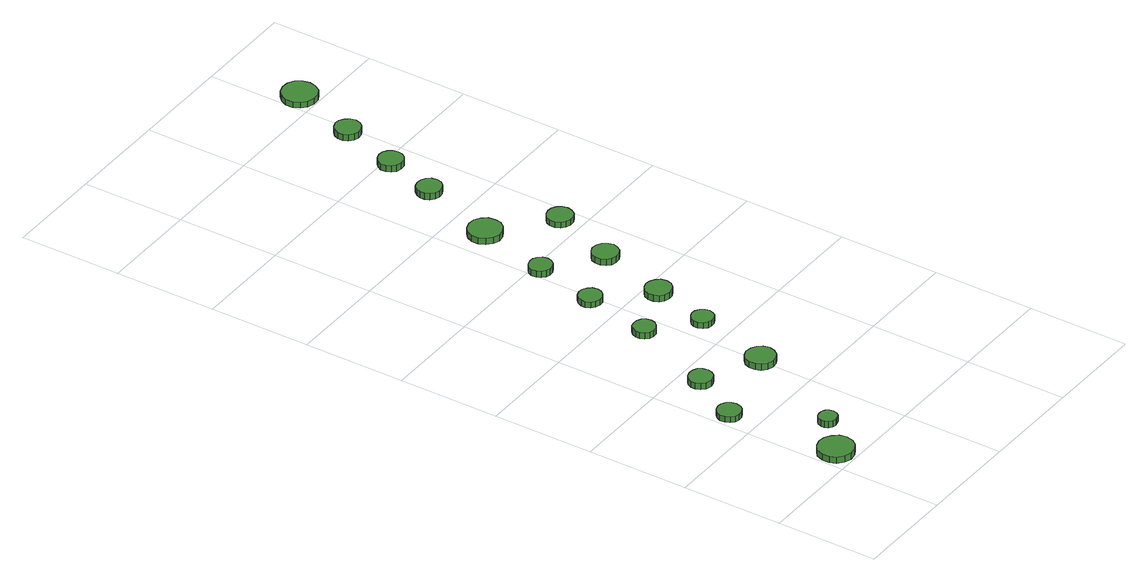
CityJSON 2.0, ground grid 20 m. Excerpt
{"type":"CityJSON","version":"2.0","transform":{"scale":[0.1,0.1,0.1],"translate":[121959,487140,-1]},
"CityObjects":{
"tree1":{"type":"SolitaryVegetationObject","attributes":{"function":"something"},"geometry":[{"type":"MultiSurface","lod":"1","boundaries":[[[0,1,2,3,4,5,6,7,8,9,10,11,12,13,14]],[[15,16,17,18,19,20,21,22,23,24,25,26,27,28,29]],[[0,29,28,1]],[[1,28,27,2]],[[2,27,26,3]],[[3,26,25,4]],[[4,25,24,5]],[[5,24,23,6]],[[6,23,22,7]],[[7,22,21,8]],[[8,21,20,9]],[[9,20,19,10]],[[10,19,18,11]],[[11,18,17,12]],[[12,17,16,13]],[[13,16,15,14]],[[14,15,29,0]]]}]},
"tree2":{"type":"SolitaryVegetationObject","attributes":{"function":"something"},"geometry":[{"type":"MultiSurface","lod":"1","boundaries":[[[30,31,32,33,34,35,36,37,38,39,40,41,42,43,44]],[[45,46,47,48,49,50,51,52,53,54,55,56,57,58,59]],[[30,59,58,31]],[[31,58,57,32]],[[32,57,56,33]],[[33,56,55,34]],[[34,55,54,35]],[[35,54,53,36]],[[36,53,52,37]],[[37,52,51,38]],[[38,51,50,39]],[[39,50,49,40]],[[40,49,48,41]],[[41,48,47,42]],[[42,47,46,43]],[[43,46,45,44]],[[44,45,59,30]]]}]},
"tree3":{"type":"SolitaryVegetationObject","attributes":{"function":"something"},"geometry":[{"type":"MultiSurface","lod":"1","boundaries":[[[60,61,62,63,64,65,66,67,68,69,70,71,72,73,74]],[[75,76,77,78,79,80,81,82,83,84,85,86,87,88,89]],[[60,89,88,61]],[[61,88,87,62]],[[62,87,86,63]],[[63,86,85,64]],[[64,85,84,65]],[[65,84,83,66]],[[66,83,82,67]],[[67,82,81,68]],[[68,81,80,69]],[[69,80,79,70]],[[70,79,78,71]],[[71,78,77,72]],[[72,77,76,73]],[[73,76,75,74]],[[74,75,89,60]]]}]},
"tree4":{"type":"SolitaryVegetationObject","attributes":{"function":"something"},"geometry":[{"type":"MultiSurface","lod":"1","boundaries":[[[90,91,92,93,94,95,96,97,98,99,100,101,102,103,104]],[[105,106,107,108,109,110,111,112,113,114,115,116,117,118,119]],[[90,119,118,91]],[[91,118,117,92]],[[92,117,116,93]],[[93,116,115,94]],[[94,115,114,95]],[[95,114,113,96]],[[96,113,112,97]],[[97,112,111,98]],[[98,111,110,99]],[[99,110,109,100]],[[100,109,108,101]],[[101,108,107,102]],[[102,107,106,103]],[[103,106,105,104]],[[104,105,119,90]]]}]},
"tree5":{"type":"SolitaryVegetationObject","attributes":{"function":"something"},"geometry":[{"type":"MultiSurface","lod":"1","boundaries":[[[120,121,122,123,124,125,126,127,128,129,130,131,132,133,134]],[[135,136,137,138,139,140,141,142,143,144,145,146,147,148,149]],[[120,149,148,121]],[[121,148,147,122]],[[122,147,146,123]],[[123,146,145,124]],[[124,145,144,125]],[[125,144,143,126]],[[126,143,142,127]],[[127,142,141,128]],[[128,141,140,129]],[[129,140,139,130]],[[130,139,138,131]],[[131,138,137,132]],[[132,137,136,133]],[[133,136,135,134]],[[134,135,149,120]]]}]},
"tree6":{"type":"SolitaryVegetationObject","attributes":{"function":"something"},"geometry":[{"type":"MultiSurface","lod":"1","boundaries":[[[150,151,152,153,154,155,156,157,158,159,160,161,162,163,164]],[[165,166,167,168,169,170,171,172,173,174,175,176,177,178,179]],[[150,179,178,151]],[[151,178,177,152]],[[152,177,176,153]],[[153,176,175,154]],[[154,175,174,155]],[[155,174,173,156]],[[156,173,172,157]],[[157,172,171,158]],[[158,171,170,159]],[[159,170,169,160]],[[160,169,168,161]],[[161,168,167,162]],[[162,167,166,163]],[[163,166,165,164]],[[164,165,179,150]]]}]},
"tree7":{"type":"SolitaryVegetationObject","attributes":{"function":"something"},"geometry":[{"type":"MultiSurface","lod":"1","boundaries":[[[180,181,182,183,184,185,186,187,188,189,190,191,192,193,194]],[[195,196,197,198,199,200,201,202,203,204,205,206,207,208,209]],[[180,209,208,181]],[[181,208,207,182]],[[182,207,206,183]],[[183,206,205,184]],[[184,205,204,185]],[[185,204,203,186]],[[186,203,202,187]],[[187,202,201,188]],[[188,201,200,189]],[[189,200,199,190]],[[190,199,198,191]],[[191,198,197,192]],[[192,197,196,193]],[[193,196,195,194]],[[194,195,209,180]]]}]},
"tree8":{"type":"SolitaryVegetationObject","attributes":{"function":"something"},"geometry":[{"type":"MultiSurface","lod":"1","boundaries":[[[210,211,212,213,214,215,216,217,218,219,220,221,222,223,224]],[[225,226,227,228,229,230,231,232,233,234,235,236,237,238,239]],[[210,239,238,211]],[[211,238,237,212]],[[212,237,236,213]],[[213,236,235,214]],[[214,235,234,215]],[[215,234,233,216]],[[216,233,232,217]],[[217,232,231,218]],[[218,231,230,219]],[[219,230,229,220]],[[220,229,228,221]],[[221,228,227,222]],[[222,227,226,223]],[[223,226,225,224]],[[224,225,239,210]]]}]},
"tree9":{"type":"SolitaryVegetationObject","attributes":{"function":"something"},"geometry":[{"type":"MultiSurface","lod":"1","boundaries":[[[240,241,242,243,244,245,246,247,248,249,250,251,252,253,254]],[[255,256,257,258,259,260,261,262,263,264,265,266,267,268,269]],[[240,269,268,241]],[[241,268,267,242]],[[242,267,266,243]],[[243,266,265,244]],[[244,265,264,245]],[[245,264,263,246]],[[246,263,262,247]],[[247,262,261,248]],[[248,261,260,249]],[[249,260,259,250]],[[250,259,258,251]],[[251,258,257,252]],[[252,257,256,253]],[[253,256,255,254]],[[254,255,269,240]]]}]},
"tree10":{"type":"SolitaryVegetationObject","attributes":{"function":"something"},"geometry":[{"type":"MultiSurface","lod":"1","boundaries":[[[270,271,272,273,274,275,276,277,278,279,280,281,282,283,284]],[[285,286,287,288,289,290,291,292,293,294,295,296,297,298,299]],[[270,299,298,271]],[[271,298,297,272]],[[272,297,296,273]],[[273,296,295,274]],[[274,295,294,275]],[[275,294,293,276]],[[276,293,292,277]],[[277,292,291,278]],[[278,291,290,279]],[[279,290,289,280]],[[280,289,288,281]],[[281,288,287,282]],[[282,287,286,283]],[[283,286,285,284]],[[284,285,299,270]]]}]},
"tree11":{"type":"SolitaryVegetationObject","attributes":{"function":"something"},"geometry":[{"type":"MultiSurface","lod":"1","boundaries":[[[300,301,302,303,304,305,306,307,308,309,310,311,312,313,314]],[[315,316,317,318,319,320,321,322,323,324,325,326,327,328,329]],[[300,329,328,301]],[[301,328,327,302]],[[302,327,326,303]],[[303,326,325,304]],[[304,325,324,305]],[[305,324,323,306]],[[306,323,322,307]],[[307,322,321,308]],[[308,321,320,309]],[[309,320,319,310]],[[310,319,318,311]],[[311,318,317,312]],[[312,317,316,313]],[[313,316,315,314]],[[314,315,329,300]]]}]},
"tree12":{"type":"SolitaryVegetationObject","attributes":{"function":"something"},"geometry":[{"type":"MultiSurface","lod":"1","boundaries":[[[330,331,332,333,334,335,336,337,338,339,340,341,342,343,344]],[[345,346,347,348,349,350,351,352,353,354,355,356,357,358,359]],[[330,359,358,331]],[[331,358,357,332]],[[332,357,356,333]],[[333,356,355,334]],[[334,355,354,335]],[[335,354,353,336]],[[336,353,352,337]],[[337,352,351,338]],[[338,351,350,339]],[[339,350,349,340]],[[340,349,348,341]],[[341,348,347,342]],[[342,347,346,343]],[[343,346,345,344]],[[344,345,359,330]]]}]},
"tree13":{"type":"SolitaryVegetationObject","attributes":{"function":"something"},"geometry":[{"type":"MultiSurface","lod":"1","boundaries":[[[360,361,362,363,364,365,366,367,368,369,370,371,372,373,374]],[[375,376,377,378,379,380,381,382,383,384,385,386,387,388,389]],[[360,389,388,361]],[[361,388,387,362]],[[362,387,386,363]],[[363,386,385,364]],[[364,385,384,365]],[[365,384,383,366]],[[366,383,382,367]],[[367,382,381,368]],[[368,381,380,369]],[[369,380,379,370]],[[370,379,378,371]],[[371,378,377,372]],[[372,377,376,373]],[[373,376,375,374]],[[374,375,389,360]]]}]},
"tree14":{"type":"SolitaryVegetationObject","attributes":{"function":"something"},"geometry":[{"type":"MultiSurface","lod":"1","boundaries":[[[390,391,392,393,394,395,396,397,398,399,400,401,402,403,404]],[[405,406,407,408,409,410,411,412,413,414,415,416,417,418,419]],[[390,419,418,391]],[[391,418,417,392]],[[392,417,416,393]],[[393,416,415,394]],[[394,415,414,395]],[[395,414,413,396]],[[396,413,412,397]],[[397,412,411,398]],[[398,411,410,399]],[[399,410,409,400]],[[400,409,408,401]],[[401,408,407,402]],[[402,407,406,403]],[[403,406,405,404]],[[404,405,419,390]]]}]},
"tree15":{"type":"SolitaryVegetationObject","attributes":{"function":"something"},"geometry":[{"type":"MultiSurface","lod":"1","boundaries":[[[420,421,422,423,424,425,426,427,428,429,430,431,432,433,434]],[[435,436,437,438,439,440,441,442,443,444,445,446,447,448,449]],[[420,449,448,421]],[[421,448,447,422]],[[422,447,446,423]],[[423,446,445,424]],[[424,445,444,425]],[[425,444,443,426]],[[426,443,442,427]],[[427,442,441,428]],[[428,441,440,429]],[[429,440,439,430]],[[430,439,438,431]],[[431,438,437,432]],[[432,437,436,433]],[[433,436,435,434]],[[434,435,449,420]]]}]},
"tree16":{"type":"SolitaryVegetationObject","attributes":{"function":"something"},"geometry":[{"type":"MultiSurface","lod":"1","boundaries":[[[450,451,452,453,454,455,456,457,458,459,460,461,462,463,464]],[[465,466,467,468,469,470,471,472,473,474,475,476,477,478,479]],[[450,479,478,451]],[[451,478,477,452]],[[452,477,476,453]],[[453,476,475,454]],[[454,475,474,455]],[[455,474,473,456]],[[456,473,472,457]],[[457,472,471,458]],[[458,471,470,459]],[[459,470,469,460]],[[460,469,468,461]],[[461,468,467,462]],[[462,467,466,463]],[[463,466,465,464]],[[464,465,479,450]]]}]},
"tree17":{"type":"SolitaryVegetationObject","attributes":{"function":"something"},"geometry":[{"type":"MultiSurface","lod":"1","boundaries":[[[480,481,482,483,484,485,486,487,488,489,490,491,492,493,494]],[[495,496,497,498,499,500,501,502,503,504,505,506,507,508,509]],[[480,509,508,481]],[[481,508,507,482]],[[482,507,506,483]],[[483,506,505,484]],[[484,505,504,485]],[[485,504,503,486]],[[486,503,502,487]],[[487,502,501,488]],[[488,501,500,489]],[[489,500,499,490]],[[490,499,498,491]],[[491,498,497,492]],[[492,497,496,493]],[[493,496,495,494]],[[494,495,509,480]]]}]}
},
"vertices":[
[72,38,25],[69,52,25],[60,63,25],[48,70,25],[34,72,25],[20,67,25],[9,58,25],[4,45,25],[4,30,25],[9,17,25],[20,8,25],[34,3,25],[48,5,25],[60,12,25],[69,23,25],[69,23,12],[60,12,12],[48,5,12],[34,3,12],[20,8,12],[9,17,12],[4,30,12],[4,45,12],[9,58,12],[20,67,12],[34,72,12],[48,70,12],[60,63,12],[69,52,12],[72,38,12],
[50,257,25],[48,266,25],[43,274,25],[34,279,25],[25,280,25],[16,277,25],[9,270,25],[5,262,25],[5,252,25],[9,243,25],[16,237,25],[25,234,25],[34,235,25],[43,240,25],[48,247,25],[48,247,13],[43,240,13],[34,235,13],[25,234,13],[16,237,13],[9,243,13],[5,252,13],[5,262,13],[9,270,13],[16,277,13],[25,280,13],[34,279,13],[43,274,13],[48,266,13],[50,257,13],
[126,102,25],[124,109,25],[120,115,25],[113,119,25],[106,119,25],[99,117,25],[93,112,25],[90,105,25],[90,98,25],[93,91,25],[99,86,25],[106,84,25],[113,85,25],[120,88,25],[124,94,25],[124,94,12],[120,88,12],[113,85,12],[106,84,12],[99,86,12],[93,91,12],[90,98,12],[90,105,12],[93,112,12],[99,117,12],[106,119,12],[113,119,12],[120,115,12],[124,109,12],[126,102,12],
[106,354,28],[104,364,28],[99,372,28],[90,376,28],[81,377,28],[71,374,28],[64,368,28],[60,359,28],[60,350,28],[64,341,28],[71,334,28],[81,331,28],[90,332,28],[99,337,28],[104,345,28],[104,345,15],[99,337,15],[90,332,15],[81,331,15],[71,334,15],[64,341,15],[60,350,15],[60,359,15],[64,368,15],[71,374,15],[81,377,15],[90,376,15],[99,372,15],[104,364,15],[106,354,15],
[223,301,29],[220,313,29],[213,322,29],[203,328,29],[191,330,29],[180,326,29],[171,318,29],[167,307,29],[167,295,29],[171,285,29],[180,277,29],[191,273,29],[203,274,29],[213,280,29],[220,290,29],[220,290,16],[213,280,16],[203,274,16],[191,273,16],[180,277,16],[171,285,16],[167,295,16],[167,307,16],[171,318,16],[180,326,16],[191,330,16],[203,328,16],[213,322,16],[220,313,16],[223,301,16],
[179,523,28],[177,532,28],[172,539,28],[164,543,28],[155,544,28],[146,542,28],[140,536,28],[136,527,28],[136,518,28],[140,510,28],[146,504,28],[155,501,28],[164,502,28],[172,507,28],[177,514,28],[177,514,15],[172,507,15],[164,502,15],[155,501,15],[146,504,15],[140,510,15],[136,518,15],[136,527,15],[140,536,15],[146,542,15],[155,544,15],[164,543,15],[172,539,15],[177,532,15],[179,523,15],
[260,453,29],[258,462,29],[253,469,29],[245,474,29],[236,475,29],[228,472,29],[221,466,29],[217,458,29],[217,449,29],[221,441,29],[228,435,29],[236,432,29],[245,433,29],[253,437,29],[258,445,29],[258,445,17],[253,437,17],[245,433,17],[236,432,17],[228,435,17],[221,441,17],[217,449,17],[217,458,17],[221,466,17],[228,472,17],[236,475,17],[245,474,17],[253,469,17],[258,462,17],[260,453,17],
[212,658,24],[210,668,24],[204,675,24],[196,680,24],[187,681,24],[178,678,24],[171,672,24],[167,663,24],[167,654,24],[171,645,24],[178,639,24],[187,636,24],[196,637,24],[204,642,24],[210,649,24],[210,649,12],[204,642,12],[196,637,12],[187,636,12],[178,639,12],[171,645,12],[167,654,12],[167,663,12],[171,672,12],[178,678,12],[187,681,12],[196,680,12],[204,675,12],[210,668,12],[212,658,12],
[301,571,24],[299,582,24],[292,590,24],[283,595,24],[273,597,24],[262,593,24],[254,586,24],[250,576,24],[250,566,24],[254,556,24],[262,549,24],[273,546,24],[283,547,24],[292,552,24],[299,561,24],[299,561,11],[292,552,11],[283,547,11],[273,546,11],[262,549,11],[254,556,11],[250,566,11],[250,576,11],[254,586,11],[262,593,11],[273,597,11],[283,595,11],[292,590,11],[299,582,11],[301,571,11],
[243,784,24],[241,793,24],[235,801,24],[227,805,24],[218,806,24],[209,803,24],[202,797,24],[198,789,24],[198,779,24],[202,771,24],[209,765,24],[218,762,24],[227,763,24],[235,767,24],[241,775,24],[241,775,11],[235,767,11],[227,763,11],[218,762,11],[209,765,11],[202,771,11],[198,779,11],[198,789,11],[202,797,11],[209,803,11],[218,806,11],[227,805,11],[235,801,11],[241,793,11],[243,784,11],
[283,922,31],[281,935,31],[273,946,31],[261,953,31],[248,954,31],[235,950,31],[225,941,31],[219,929,31],[219,915,31],[225,903,31],[235,894,31],[248,889,31],[261,891,31],[273,898,31],[281,909,31],[281,909,18],[273,898,18],[261,891,18],[248,889,18],[235,894,18],[225,903,18],[219,915,18],[219,929,18],[225,941,18],[235,950,18],[248,954,18],[261,953,18],[273,946,18],[281,935,18],[283,922,18],
[343,711,24],[340,721,24],[334,730,24],[325,735,24],[314,737,24],[304,733,24],[296,726,24],[292,716,24],[292,706,24],[296,696,24],[304,689,24],[314,686,24],[325,687,24],[334,692,24],[340,701,24],[340,701,11],[334,692,11],[325,687,11],[314,686,11],[304,689,11],[296,696,11],[292,706,11],[292,716,11],[296,726,11],[304,733,11],[314,737,11],[325,735,11],[334,730,11],[340,721,11],[343,711,11],
[389,839,27],[387,849,27],[381,857,27],[372,862,27],[362,863,27],[352,860,27],[344,853,27],[340,844,27],[340,834,27],[344,824,27],[352,817,27],[362,814,27],[372,815,27],[381,820,27],[387,829,27],[387,829,15],[381,820,15],[372,815,15],[362,814,15],[352,817,15],[344,824,15],[340,834,15],[340,844,15],[344,853,15],[352,860,15],[362,863,15],[372,862,15],[381,857,15],[387,849,15],[389,839,15],
[331,1077,30],[329,1087,30],[323,1095,30],[314,1100,30],[304,1101,30],[294,1098,30],[287,1091,30],[283,1082,30],[283,1072,30],[287,1063,30],[294,1056,30],[304,1053,30],[314,1054,30],[323,1059,30],[329,1067,30],[329,1067,17],[323,1059,17],[314,1054,17],[304,1053,17],[294,1056,17],[287,1063,17],[283,1072,17],[283,1082,17],[287,1091,17],[294,1098,17],[304,1101,17],[314,1100,17],[323,1095,17],[329,1087,17],[331,1077,17],
[372,1186,24],[370,1196,24],[364,1204,24],[356,1209,24],[346,1210,24],[336,1207,24],[329,1200,24],[324,1191,24],[324,1181,24],[329,1172,24],[336,1165,24],[346,1162,24],[356,1163,24],[364,1168,24],[370,1176,24],[370,1176,11],[364,1168,11],[356,1163,11],[346,1162,11],[336,1165,11],[329,1172,11],[324,1181,11],[324,1191,11],[329,1200,11],[336,1207,11],[346,1210,11],[356,1209,11],[364,1204,11],[370,1196,11],[372,1186,11],
[414,1304,23],[411,1314,23],[405,1322,23],[396,1328,23],[386,1329,23],[376,1325,23],[368,1318,23],[364,1309,23],[364,1298,23],[368,1289,23],[376,1282,23],[386,1279,23],[396,1280,23],[405,1285,23],[411,1293,23],[411,1293,10],[405,1285,10],[396,1280,10],[386,1279,10],[376,1282,10],[368,1289,10],[364,1298,10],[364,1309,10],[368,1318,10],[376,1325,10],[386,1329,10],[396,1328,10],[405,1322,10],[411,1314,10],[414,1304,10],
[462,1432,26],[459,1446,26],[451,1458,26],[439,1465,26],[425,1466,26],[411,1462,26],[401,1452,26],[395,1439,26],[395,1425,26],[401,1413,26],[411,1403,26],[425,1399,26],[439,1400,26],[451,1407,26],[459,1419,26],[459,1419,14],[451,1407,14],[439,1400,14],[425,1399,14],[411,1403,14],[401,1413,14],[395,1425,14],[395,1439,14],[401,1452,14],[411,1462,14],[425,1466,14],[439,1465,14],[451,1458,14],[459,1446,14],[462,1432,14]
]}
